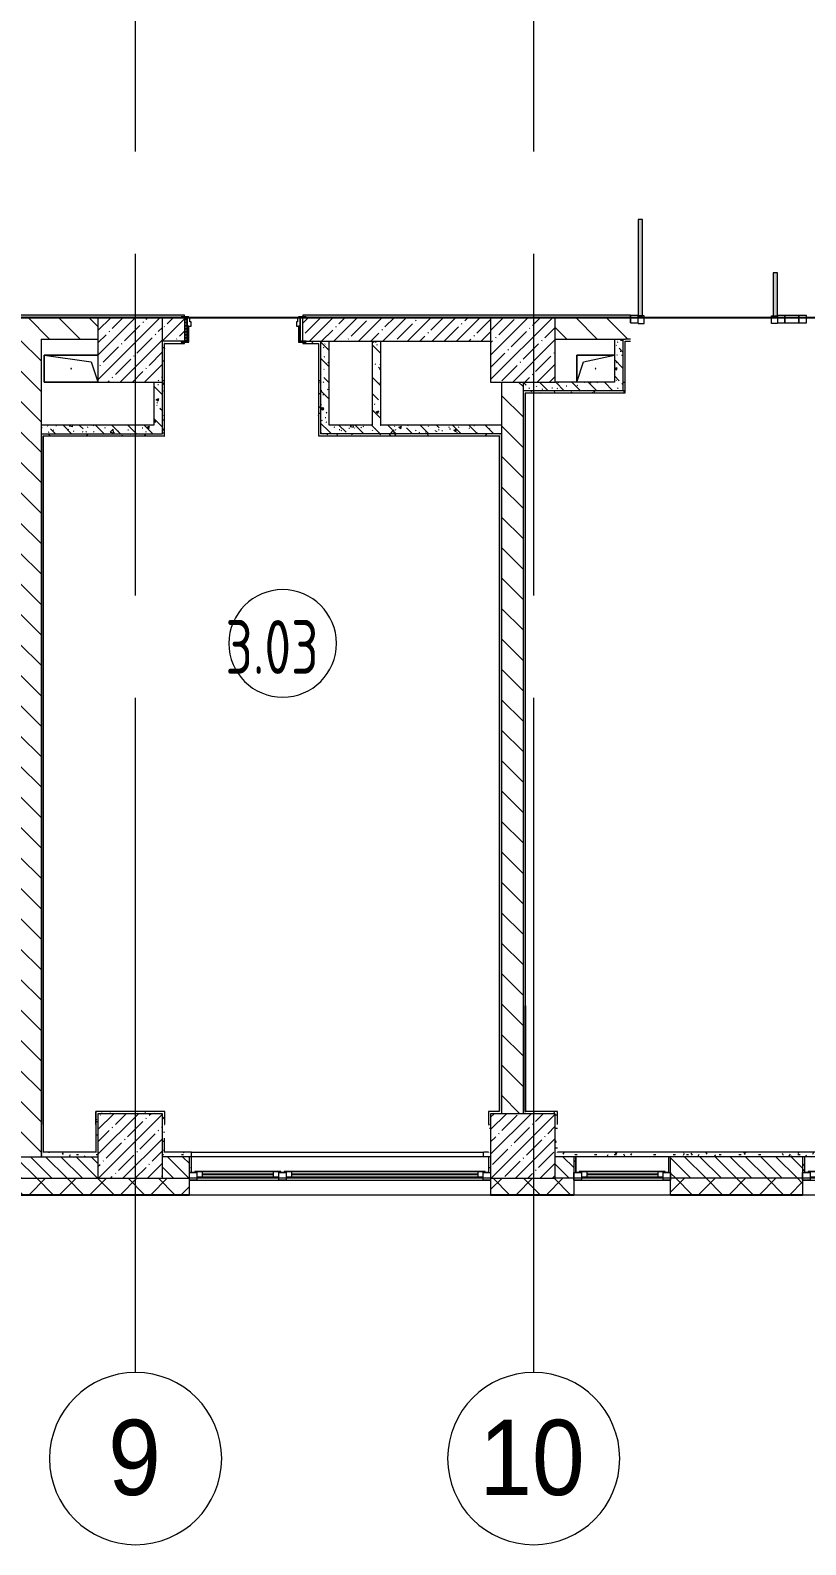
# Model space of a CAD drawing. Header units: millimetres. Extents: x -625 to 415037, y -3642 to 102118.
# Drawn here: x 314158 to 321365, y -3506 to 10570 of the extents above; entities that cross this region are included whole.
import ezdxf

# ---------------------------------------------------------------- set-up
doc = ezdxf.new("R2010")
doc.units = ezdxf.units.MM
doc.linetypes.add('Осевая', pattern=[6350, 1270, -952.5, 3175, -952.5])
for name, color, linetype, lineweight in [('A-AREA-IDEN', 7, 'Continuous', 9), ('A-DETL-GENF', 7, 'Continuous', 9), ('A-DOOR-FRAM-2', 7, 'Continuous', 5), ('A-GENM', 7, 'Continuous', 9), ('A-GLAZ', 7, 'Continuous', 9), ('A-GLAZ-1', 7, 'Continuous', 5), ('A-GLAZ-CURT', 7, 'Continuous', 9), ('A-GLAZ-CURT-2', 7, 'Continuous', 20), ('A-GLAZ-CWMG', 7, 'Continuous', 9), ('A-GLAZ-CWMG-1', 7, 'Continuous', 20), ('A-WALL', 7, 'Continuous', 5), ('I-WALL', 7, 'Continuous', 5), ('S-COLS', 7, 'Continuous', 9), ('S-COLS-1', 7, 'Continuous', 5), ('Оси', 7, 'Continuous', 9), ('Оси-1', 7, 'Continuous', 20), ('Оси-2', 7, 'Осевая', 9)]:
    doc.layers.add(name, color=color, linetype=linetype, lineweight=lineweight)
for name, color, linetype, lineweight, true_color in [('A-DOOR-1', 7, 'Continuous', 5, 0xc0c0c0), ('A-DOOR-FRAM-1', 7, 'Continuous', 5, 0xc0c0c0), ('A-WALL-1', 9, 'Continuous', 5, 0x808080), ('A-WALL-FNSH-1', 9, 'Continuous', 5, 0x808080)]:
    doc.layers.add(name, color=color, linetype=linetype, lineweight=lineweight, true_color=true_color)
doc.layers.add('A-FLOR-PATT-1', color=7, linetype='Continuous', lineweight=9, true_color=0xeef6ff, transparency=0.5)
doc.layers.get('A-DOOR-1').off()
doc.styles.add('Arial', font='arial.ttf', dxfattribs={"width": 0.9, "height": 700})
doc.styles.add('СПДС', font='ГОСТ тип А.ttf', dxfattribs={"width": 0.9})
pattern_1 = [(135, (289227.4, 1e-08), (-141.4214, -141.4214), [])]
pattern_2 = [(135, (289227.4, 1e-08), (-150.8683, -150.8683), [213.36, -35.56, 7.112, -35.56]), (135, (289227.4, 150.77), (-150.8683, -150.8683), []), (50, (289227.4, 1e-08), (255.0577, -22.3145), [26.67, -293.37]), (355, (289227.4, 1e-08), (-49.3404, 267.4791), [21.336, -234.696]), (100.451, (289248.66, -1.86), (205.7195, 245.1636), [22.666, -249.326]), (46.184, (289227.4, 71.12), (379.511, -58.86), [40.005, -440.055]), (96.636, (289259.03, 66.2), (332.3634, 346.399), [33.999, -373.989]), (351.184, (289227.4, 71.12), (332.367, 346.3953), [32.004, -352.044]), (21, (289262.96, 53.34), (212.2602, -143.1711), [26.67, -293.37]), (326, (289262.96, 53.34), (86.5224, 257.8632), [21.336, -234.696]), (71.451, (289280.65, 41.4), (298.784, 114.6901), [22.666, -249.326]), (37.5, (289227.4, 1e-08), (4.32385, 118.3775), [6.706, -225.146, 6.706, -231.546, -235.585]), (37.5, (289227.4, 1e-08), (4.32385, 118.3775), [-470.103, 6.706, -228.879]), (7.5, (289227.4, 1e-08), (93.5476, 140.2533), [6.706, -129.134, 6.706, -219.812, -89.789]), (7.5, (289227.4, 1e-08), (93.5476, 140.2533), [-362.356, 6.706, -83.083]), (327.5, (289148.1, 1e-08), (189.82734, -8.0202), [6.706, -82.194, 6.706, -270.662, -368.046]), (327.5, (289148.1, 1e-08), (189.82734, -8.0202), [-366.268, 6.706, -361.34]), (317.5, (289112.54, 1e-08), (207.3811, 35.5976), [6.706, -108.864, 6.706, -177.495, -261.366]), (317.5, (289112.54, 1e-08), (207.3811, 35.5976), [-299.771, 6.706, -254.66])]
pattern_3 = [(0, (289227.4, 1e-08), (243.84, 60.96), [20.117, -162.763, 20.117, -162.763, -975.36]), (0, (289227.4, 1e-08), (243.84, 60.96), [-365.76, 20.117, -345.643, 20.117, -162.763, -426.72]), (0, (289227.4, 1e-08), (243.84, 60.96), [-914.4, 20.117, -101.803, 20.117, -284.683]), (120, (289318.84, 30.48), (-174.71291, 180.69163), [20.117, -162.763, 20.117, -162.763, -975.36]), (120, (289318.84, 30.48), (-174.71291, 180.69163), [-365.76, 20.117, -345.643, 20.117, -162.763, -426.72]), (120, (289318.84, 30.48), (-174.71291, 180.69163), [-914.4, 20.117, -101.803, 20.117, -284.683]), (240, (289349.32, 152.4), (-69.12709, -241.65163), [20.117, -162.763, 20.117, -162.763, -975.36]), (240, (289349.32, 152.4), (-69.12709, -241.65163), [-365.76, 20.117, -345.643, 20.117, -162.763, -426.72]), (240, (289349.32, 152.4), (-69.12709, -241.65163), [-914.4, 20.117, -101.803, 20.117, -284.683])]

# ---------------------------------------------------------------- blocks, each defined once
blk = doc.blocks.new('BSC_Колонна _Прямоугольная - 600х600-23286269-Объем проектирования 3 этажа')
at = {"layer": 'S-COLS-1'}
h = blk.add_hatch(dxfattribs=at)
h.set_pattern_fill('FP_3', color=256, style=0, pattern_type=2)
h.set_pattern_definition([(45, (-29509.74, -7600), (-114.04925, 114.04925), []), (45, (-29395.7, -7600), (-114.04925, 114.04925), [201.613, -40.323, 6.706, -33.617])])
h.paths.add_polyline_path([(-300, -300), (300, -300), (300, 300), (-300, 300), (-300, -1)])
for p, q in [((300, 300), (-300, 300)), ((-300, 300), (-300, -300)), ((300, -300), (300, 300)), ((-300, -300), (300, -300))]:
    blk.add_line(p, q, dxfattribs=at)
blk = doc.blocks.new('BSC_Колонна _Прямоугольная - 600х600-V516-Объем проектирования 3 этажа')
at = {"layer": 'S-COLS-1'}
h = blk.add_hatch(dxfattribs=at)
h.set_pattern_fill('FP_9', color=256, style=0, pattern_type=2)
h.set_pattern_definition([(45, (-25860, -200), (-114.0493, 114.0493), []), (45, (-25745.95, -200), (-114.0493, 114.0493), [201.613, -40.323, 6.706, -33.617])])
h.paths.add_polyline_path([(-123, -300), (300, -300), (300, 300), (-300, 300), (-300, -300)])
for p, q in [((300, 300), (-300, 300)), ((-300, 300), (-300, -300)), ((300, -300), (300, 300)), ((-300, -300), (300, -300))]:
    blk.add_line(p, q, dxfattribs=at)
blk = doc.blocks.new('BSC_Колонна _Прямоугольная - 600х600-V517-Объем проектирования 3 этажа')
at = {"layer": 'S-COLS-1'}
h = blk.add_hatch(dxfattribs=at)
h.set_pattern_fill('FP_10', color=256, style=0, pattern_type=2)
h.set_pattern_definition([(45, (-29509.74, -200), (-114.04925, 114.04925), []), (45, (-29395.7, -200), (-114.04925, 114.04925), [201.613, -40.323, 6.706, -33.617])])
h.paths.add_polyline_path([(-300, -300), (300, -300), (300, 300), (-300, 300), (-300, -215)])
for p, q in [((300, 300), (-300, 300)), ((-300, 300), (-300, -300)), ((300, -300), (300, 300)), ((-300, -300), (300, -300))]:
    blk.add_line(p, q, dxfattribs=at)
blk = doc.blocks.new('BSC_Колонна _Прямоугольная - 600х600-V528-Объем проектирования 3 этажа')
at = {"layer": 'S-COLS-1'}
h = blk.add_hatch(dxfattribs=at)
h.set_pattern_fill('FP_28', color=256, style=0, pattern_type=2)
h.set_pattern_definition([(45, (-25860, -7600), (-114.0493, 114.0493), []), (45, (-25745.95, -7600), (-114.0493, 114.0493), [201.613, -40.323, 6.706, -33.617])])
h.paths.add_polyline_path([(-300, -300), (300, -300), (300, 300), (-300, 300), (-300, -297)])
for p, q in [((300, 300), (-300, 300)), ((-300, 300), (-300, -300)), ((300, -300), (300, 300)), ((-300, -300), (300, -300))]:
    blk.add_line(p, q, dxfattribs=at)
blk = doc.blocks.new('120_Окно_СКБ_1Ст - 120_Окно_СКБ_1Ст 900х2500_h_-22445987-Объем проектирования 3 этажа')
at = {"layer": 'A-GLAZ'}
for p, q in [((-450, -127), (-450, -57)), ((-450, -57), (-380, -57)), ((-380, -127), (-450, -127)), ((-380, -127), (-400, -127)), ((-400, -127), (-400, -137)), ((-400, -137), (400, -137)), ((400, -137), (-400, -137)), ((-380, -57), (-380, -127)), ((380, -87), (-380, -87)), ((-380, -87), (-380, -127)), ((-330, -137), (-330, -87)), ((330, -137), (330, -87)), ((380, -127), (380, -57)), ((380, -57), (450, -57)), ((380, -127), (380, -87)), ((450, -127), (380, -127)), ((400, -127), (380, -127)), ((400, -137), (400, -127)), ((450, -57), (450, -127))]:
    blk.add_line(p, q, dxfattribs=at)
at = {"layer": 'A-GLAZ-1'}
for p, q in [((450, -57), (-450, -57)), ((-430, -127), (-400, -127)), ((-330, -107), (330, -107)), ((330, -117), (-330, -117)), ((400, -127), (430, -127))]:
    blk.add_line(p, q, dxfattribs=at)
blk = doc.blocks.new('120_Окно_СКБ_2Ст - 120_Окно_СКБ_2Ст 2800х2500_створка_-22445922-Объем проектирования 3 этажа')
at = {"layer": 'A-GLAZ'}
for p, q in [((-1400, -127), (-1400, -57)), ((-1400, -57), (-1330, -57)), ((-1330, -127), (-1400, -127)), ((-1330, -127), (-1350, -127)), ((-1350, -127), (-1350, -137)), ((-1350, -137), (520, -137)), ((520, -137), (-1350, -137)), ((-1330, -57), (-1330, -127)), ((500, -87), (-1330, -87)), ((-1330, -87), (-1330, -127)), ((-1280, -137), (-1280, -87)), ((450, -137), (450, -87)), ((500, -127), (500, -57)), ((500, -57), (570, -57)), ((500, -127), (500, -87)), ((570, -127), (500, -127)), ((520, -127), (500, -127)), ((520, -137), (520, -127)), ((570, -127), (550, -127)), ((550, -127), (550, -137)), ((550, -137), (1350, -137)), ((1350, -137), (550, -137)), ((570, -57), (570, -127)), ((1330, -87), (570, -87)), ((570, -87), (570, -127)), ((620, -137), (620, -87)), ((1280, -137), (1280, -87)), ((1330, -127), (1330, -57)), ((1330, -57), (1400, -57)), ((1330, -127), (1330, -87)), ((1400, -127), (1330, -127)), ((1350, -127), (1330, -127)), ((1350, -137), (1350, -127)), ((1400, -57), (1400, -127))]:
    blk.add_line(p, q, dxfattribs=at)
at = {"layer": 'A-GLAZ-1'}
for p, q in [((1400, -57), (-1400, -57)), ((-1380, -127), (-1350, -127)), ((-1280, -107), (450, -107)), ((450, -117), (-1280, -117)), ((520, -127), (550, -127)), ((620, -107), (1280, -107)), ((1280, -117), (620, -117)), ((1350, -127), (1380, -127))]:
    blk.add_line(p, q, dxfattribs=at)
blk = doc.blocks.new('GM_Отверстие прямоугольное _в плите_ - Отверстие-21986452-Объем проектирования 3 этажа')
at = {"layer": 'A-GENM'}
for p, q in [((-175, -125), (-175, 125)), ((-175, 125), (175, 125)), ((175, 125), (-175, 125)), ((-175, 125), (-175, -125)), ((-175, -125), (-112.5, 62.5)), ((-112.5, 62.5), (175, 125))]:
    blk.add_line(p, q, dxfattribs=at)
for start, end in [(360, 180), (180, 360)]:
    blk.add_arc((0, 0), 2.5, start, end, dxfattribs=at)
blk = doc.blocks.new('GM_Отверстие прямоугольное _в плите_ - Отверстие-V621-Объем проектирования 3 этажа')
at = {"layer": 'A-GENM'}
for p, q in [((-125, -250), (-125, 249)), ((-125, 249), (-125, -250)), ((-125, -250), (-63, 187)), ((-63, 187), (123, 249)), ((125, 249), (125, -250)), ((125, -250), (125, 249)), ((125, -250), (-125, -250)), ((-125, -250), (125, -250))]:
    blk.add_line(p, q, dxfattribs=at)
for start, end in [(360, 180), (180, 360)]:
    blk.add_arc((0, 0), 2.5, start, end, dxfattribs=at)
blk = doc.blocks.new('110_Дверь_СКБ_1Ст_Внутренняя1 - Д-4_п__1100x2100h_административные помещения-32218723-Объем проектирования 3 этажа')
at = {"layer": 'A-DOOR-FRAM-2'}
h = blk.add_hatch(dxfattribs=at)
h.set_pattern_fill('FP_86', color=256, style=0, pattern_type=2)
h.set_pattern_definition([(45, (-371.384, 174.685), (-14.1421, 14.1421), []), (135, (-371.384, 174.685), (-14.1421, -14.1421), [])])
h.paths.add_polyline_path([(-513, -110), (-513, 110), (-538, 110), (-538, -110)])
at = {"layer": 'A-DOOR-FRAM-1'}
for p, q in [((-498, 118), (-568, 118)), ((-568, 118), (-568, 110)), ((-568, 110), (-498, 110)), ((-513, 110), (-538, 110)), ((-538, 110), (-538, -110)), ((-488, 110), (-513, 110)), ((-513, 110), (-513, 30)), ((-513, -110), (-513, 110)), ((-498, 110), (-513, 110)), ((-513, 110), (-513, 109)), ((-513, 109), (-498, 109)), ((-513, 30), (-478, 30)), ((-498, 30), (-513, 30)), ((-513, 30), (-513, -110)), ((-498, 110), (-498, 118)), ((-498, 109), (-498, 110)), ((-498, -110), (-498, 30)), ((-488, 70), (-488, 110)), ((-478, 70), (-488, 70)), ((-478, 30), (-478, 70)), ((512, 70), (502, 70)), ((502, 70), (502, 30)), ((502, 30), (537, 30)), ((512, 110), (512, 70)), ((537, 110), (512, 110)), ((592, 118), (522, 118)), ((522, 118), (522, 110)), ((537, 110), (522, 110)), ((522, 110), (522, 109)), ((522, 110), (592, 110)), ((522, 109), (537, 109)), ((537, 30), (522, 30)), ((522, 30), (522, -110)), ((537, 30), (537, 110)), ((562, 110), (537, 110)), ((537, 110), (537, -110)), ((537, 109), (537, 110)), ((537, -110), (537, 30)), ((562, -110), (562, 110)), ((592, 110), (592, 118)), ((-498, -110), (-568, -110)), ((-568, -110), (-568, -118)), ((-568, -118), (-498, -118)), ((-538, -110), (-513, -110)), ((-513, -110), (-498, -110)), ((-498, -118), (-498, -110)), ((522, -110), (537, -110)), ((592, -110), (522, -110)), ((522, -110), (522, -118)), ((522, -118), (592, -118)), ((537, -110), (562, -110)), ((592, -118), (592, -110))]:
    blk.add_line(p, q, dxfattribs=at)
blk = doc.blocks.new('Дверь_Витражная_остекление_ - ДВН_ДАО_Главный вход_1200 в свету-31742133-Объем проектирования 3 этажа')
at = {"layer": 'A-DETL-GENF'}
for p, q in [((-607.5, 925), (-647.5, 925)), ((-647.5, 925), (-647.5, 35)), ((-607.5, 30), (-607.5, 925)), ((647.5, 430), (607.5, 430)), ((607.5, 430), (607.5, 30)), ((647.5, 35), (647.5, 430)), ((-647.5, 30), (-607.5, 30)), ((-592.5, 30), (-647.5, 30)), ((-592.5, -40), (-592.5, 30)), ((592.5, -40), (592.5, 30)), ((592.5, 30), (647.5, 30)), ((607.5, 30), (647.5, 30)), ((-647.5, -35), (-647.5, -40)), ((-647.5, -40), (-592.5, -40)), ((647.5, -40), (592.5, -40)), ((647.5, -35), (647.5, -40))]:
    blk.add_line(p, q, dxfattribs=at)
blk = doc.blocks.new('Системная панель - Стемалит - 40мм-32257327-Объем проектирования 3 этажа')
at = {"layer": 'A-GLAZ-CURT-2'}
for p, q in [((65, 35), (-65, 35)), ((-65, 35), (-65, -35)), ((65, -35), (65, 35)), ((-65, -35), (65, -35))]:
    blk.add_line(p, q, dxfattribs=at)
blk = doc.blocks.new('Прямоугольный импост - 50 x 70 мм-31687886-Объем проектирования 3 этажа')
at = {"layer": 'A-GLAZ-CWMG-1'}
for p, q in [((-35, 35), (35, 35)), ((-35, -35), (-35, 35)), ((35, 35), (35, -35)), ((35, -35), (-35, -35))]:
    blk.add_line(p, q, dxfattribs=at)
blk = doc.blocks.new('Прямоугольный импост - 50 x 70 мм-31701779-Объем проектирования 3 этажа')
at = {"layer": 'A-GLAZ-CWMG-1'}
for p, q in [((0, 35), (-70, 35)), ((-70, 35), (-70, -35)), ((0, -35), (0, 35)), ((-70, -35), (0, -35))]:
    blk.add_line(p, q, dxfattribs=at)
blk = doc.blocks.new('Прямоугольный импост - 50 x 70 мм-31702100-Объем проектирования 3 этажа')
at = {"layer": 'A-GLAZ-CWMG-1'}
for p, q in [((-35, 35), (35, 35)), ((-35, -35), (-35, 35)), ((35, 35), (35, -35)), ((35, -35), (-35, -35))]:
    blk.add_line(p, q, dxfattribs=at)
blk = doc.blocks.new('Ось сетки - D8-29747960-Объем проектирования 3 этажа')
at = {"layer": 'Оси-1'}
for start, end in [(360, 180), (180, 360)]:
    blk.add_arc((0, 0), 4, start, end, dxfattribs=at)
blk = doc.blocks.new('Марка_Помещения - Номер-25198446-Объем проектирования 3 этажа')
at = {"layer": 'A-AREA-IDEN'}
for start, end in [(360, 180), (180, 360)]:
    blk.add_arc((0, 0), 2.5, start, end, dxfattribs=at)

msp = doc.modelspace()

# ---------------------------------------------------------------- hatches: boundary and pattern name
at = {"layer": 'A-FLOR-PATT-1'}
h = msp.add_hatch(color=256, dxfattribs=at)
h.paths.add_polyline_path([(311948, 7920), (311948, 8814), (311908, 8814), (311908, 7920)])
h.paths.add_polyline_path([(321062, 7920), (321102, 7920), (321102, 8315), (321062, 8315), (321062, 8268)])
h.paths.add_polyline_path([(302867, 7920), (302907, 7920), (302907, 8814), (302867, 8814), (302867, 7920)])
h.paths.add_polyline_path([(319847, 7920), (319847, 8810), (319807, 8810), (319807, 7920)])
h.paths.add_polyline_path([(294582, 7920), (294622, 7920), (294622, 8315), (294582, 8315), (294582, 8275)])
h.paths.add_polyline_path([(293367, 7920), (293367, 8810), (293327, 8810), (293327, 7920)])
h.paths.add_polyline_path([(327725, 8030), (327743, 8030), (327743, 8075), (326751, 8075), (326751, 8030), (327495, 8030)])
h.paths.add_polyline_path([(327474, 10020), (327743, 10020), (327743, 10065), (326751, 10065), (326751, 10020), (327329, 10020)])
h = msp.add_hatch(color=256, dxfattribs=at)
h.paths.add_polyline_path([(321062, 7915), (321102, 7915), (321102, 7920), (321062, 7920)])
h.paths.add_polyline_path([(319807, 7915), (319847, 7915), (319847, 7920), (319807, 7920)])
at = {"layer": 'A-WALL'}
h = msp.add_hatch(dxfattribs=at)
h.set_pattern_fill('FP_2', color=256, style=0, pattern_type=2)
h.set_pattern_definition([(135, (289227.4, 1e-08), (-70.71068, -70.71068), [])])
h.paths.add_polyline_path([(354546, -100), (354637, -100), (354637, 100), (354387, 100), (354387, -100), (354528, -100)])
h.paths.add_polyline_path([(341887, -100), (341887, 100), (341637, 100), (341637, -100), (341887, -100)])
h.paths.add_polyline_path([(340237, -100), (340237, 100), (339487, 100), (339487, -100), (339983, -100)])
h.paths.add_polyline_path([(343987, -100), (344737, -100), (344737, 100), (343987, 100)])
h.paths.add_polyline_path([(352937, -100), (353487, -100), (353487, 100), (352937, 100)])
h.paths.add_polyline_path([(350837, -100), (350837, 100), (350637, 100), (350637, -100)])
h.paths.add_polyline_path([(330987, -100), (330987, 100), (330367, 100), (330367, -100)])
h.paths.add_polyline_path([(332137, -100), (332137, 100), (331887, 100), (331887, -100)])
h.paths.add_polyline_path([(347037, -100), (347037, 100), (346137, 100), (346137, -100), (346510, -100)])
h.paths.add_polyline_path([(332637, -100), (333537, -100), (333537, 100), (332637, 100), (332637, 95)])
h.paths.add_polyline_path([(337137, -100), (337387, -100), (337387, 100), (337137, 100)])
h.paths.add_polyline_path([(327767, -100), (327767, 100), (327717, 100), (327717, -100)])
h.paths.add_polyline_path([(327217, -100), (327217, 100), (326650, 100), (326650, -100), (326930, -100)])
h.paths.add_polyline_path([(325197, -100), (325750, -100), (325750, 100), (325197, 100), (325197, -48)])
h.paths.add_polyline_path([(315637, -100), (315637, 100), (315387, 100), (315387, -100)])
h.paths.add_polyline_path([(308587, -100), (309937, -100), (309937, 100), (308587, 100), (308587, -14)])
h.paths.add_polyline_path([(311737, -100), (311937, -100), (311937, 100), (311737, 100), (311737, -92)])
h.paths.add_polyline_path([(319037, -100), (319210, -100), (319210, 100), (319037, 100), (319037, -70)])
h.paths.add_polyline_path([(320110, -100), (321337, -100), (321337, 100), (320110, 100), (320110, -46)])
h.paths.add_polyline_path([(323097, -100), (323097, 100), (322837, 100), (322837, -100), (322857, -100)])
h.paths.add_polyline_path([(314787, -100), (314787, 100), (314037, 100), (314037, -100)])
h.paths.add_polyline_path([(311137, -100), (311137, 100), (310837, 100), (310837, -100)])
h.paths.add_polyline_path([(304087, -100), (304837, -100), (304837, 100), (304087, 100)])
h.paths.add_polyline_path([(305887, -100), (305887, 100), (305737, 100), (305737, -100)])
h.paths.add_polyline_path([(299587, -100), (300337, -100), (300337, 100), (299587, 100)])
h.paths.add_polyline_path([(301367, -100), (301387, -100), (301387, 100), (301237, 100), (301237, -100)])
h.paths.add_polyline_path([(296472, -100), (296887, -100), (296887, 100), (296057, 100), (296057, -100)])
h = msp.add_hatch(dxfattribs=at)
h.set_pattern_fill('FP_24', color=256, style=0, pattern_type=2)
h.set_pattern_definition([(45, (289227.4, 1e-08), (-141.42136, 141.42136), []), (135, (289227.4, 1e-08), (-141.42136, -141.42136), [])])
h.paths.add_polyline_path([(343987, -250), (344737, -250), (344737, -100), (343987, -100), (343987, -118)])
h.paths.add_polyline_path([(345854, -250), (345854, -100), (345637, -100), (345637, -250)])
h.paths.add_polyline_path([(336720, -250), (337387, -250), (337387, -100), (336637, -100), (336637, -250)])
h.paths.add_polyline_path([(339487, -250), (340237, -250), (340237, -100), (339487, -100), (339487, -118)])
h.paths.add_polyline_path([(341137, -250), (341887, -250), (341887, -100), (341137, -100)])
h.paths.add_polyline_path([(332637, -250), (333537, -250), (333537, -100), (331887, -100), (331887, -250), (332369, -250)])
h.paths.add_polyline_path([(327497, -250), (328267, -250), (328267, -100), (326650, -100), (326650, -250), (327217, -250)])
h.paths.add_polyline_path([(330367, -250), (330987, -250), (330987, -100), (330367, -100), (330367, -118)])
h.paths.add_polyline_path([(322837, -250), (323097, -250), (323097, -100), (322237, -100), (322237, -250), (322579, -250)])
h.paths.add_polyline_path([(325298, -250), (325750, -250), (325750, -100), (325197, -100), (325197, -250)])
h.paths.add_polyline_path([(320110, -250), (321337, -250), (321337, -100), (320110, -100)])
h.paths.add_polyline_path([(319210, -250), (319210, -100), (318437, -100), (318437, -250), (319037, -250)])
h.paths.add_polyline_path([(311701, -250), (311937, -250), (311937, -100), (310837, -100), (310837, -250), (311137, -250)])
h.paths.add_polyline_path([(314037, -250), (315637, -250), (315637, -100), (314037, -100), (314037, -149)])
h.paths.add_polyline_path([(305737, -250), (306487, -250), (306487, -100), (305737, -100)])
h.paths.add_polyline_path([(309937, -250), (309937, -100), (308587, -100), (308587, -250)])
h.paths.add_polyline_path([(299735, -250), (300337, -250), (300337, -100), (299587, -100), (299587, -250)])
h.paths.add_polyline_path([(301387, -250), (301987, -250), (301987, -100), (301237, -100), (301237, -250)])
h.paths.add_polyline_path([(304837, -250), (304837, -100), (304087, -100), (304087, -250)])
h.paths.add_polyline_path([(296472, -250), (297487, -250), (297487, -100), (296057, -100), (296057, -250)])
h.paths.add_polyline_path([(289324, -250), (292957, -250), (292957, -100), (288967, -100), (288967, -250), (289117, -250)])
at = {"layer": 'I-WALL'}
h = msp.add_hatch(dxfattribs=at)
h.set_pattern_fill('FP_191', color=256, style=0, pattern_type=2)
h.set_pattern_definition(pattern_3)
h.paths.add_polyline_path([(327747, 7900), (327746, 7920), (322237, 7920), (322237, 7900), (327747, 7900)])
h.paths.add_polyline_path([(318887, 7900), (319737, 7900), (319737, 7920), (316692, 7920), (316692, 7908), (316722, 7908), (316722, 7900), (318437, 7900)])
h.paths.add_polyline_path([(314258, 7900), (315562, 7900), (315562, 7908), (315592, 7908), (315592, 7920), (313278, 7920), (313278, 7900), (314058, 7900)])
h.paths.add_polyline_path([(311737, 7900), (311838, 7900), (311838, 7920), (304237, 7920), (304237, 7900), (311137, 7900)])
h.paths.add_polyline_path([(302797, 7900), (302797, 7920), (295757, 7920), (295757, 7900), (302007, 7900)])
h.paths.add_polyline_path([(293257, 7900), (293257, 7920), (292512, 7920), (292512, 7908), (292567, 7908), (292567, 7900), (293209, 7900)])
h.paths.add_polyline_path([(290497, 7900), (291057, 7902), (291057, 7908), (291112, 7908), (291112, 7920), (290497, 7919), (290477, 7900)])
h.paths.add_polyline_path([(290477, 7900), (290497, 7920), (290477, 7920), (290477, 7917)])
h = msp.add_hatch(dxfattribs=at)
h.set_pattern_fill('FP_23', color=256, style=0, pattern_type=2)
h.set_pattern_definition(pattern_1)
h.paths.add_polyline_path([(314787, 7700), (314787, 7900), (313278, 7900), (313278, 7700), (314258, 7700)])
h.paths.add_polyline_path([(311838, 7700), (311838, 7900), (311747, 7900), (311747, 7700)])
h = msp.add_hatch(dxfattribs=at)
h.set_pattern_fill('FP_1', color=256, style=0, pattern_type=2)
h.set_pattern_definition([(45, (289227.4, 1e-08), (-114.04925, 114.04925), []), (45, (289341.45, 1e-08), (-114.04925, 114.04925), [201.612, -40.322, 6.706, -33.617])])
h.paths.add_polyline_path([(317109, 7680), (318437, 7680), (318437, 7900), (316692, 7900), (316692, 7680), (316987, 7680)])
h.paths.add_polyline_path([(315408, 7680), (315592, 7680), (315592, 7900), (315387, 7900), (315387, 7680), (315407, 7680)])
h = msp.add_hatch(dxfattribs=at)
h.set_pattern_fill('FP_23', color=256, style=0, pattern_type=2)
h.set_pattern_definition(pattern_1)
h.paths.add_polyline_path([(331357, 7700), (332137, 7700), (332137, 7900), (331357, 7900)])
h.paths.add_polyline_path([(325842, 7700), (327217, 7700), (327217, 7900), (325237, 7900), (325237, 7830), (324037, 7830), (324037, 7900), (322837, 7900), (322837, 7700), (325237, 7700)])
h.paths.add_polyline_path([(328287, 7700), (328857, 7700), (328857, 7900), (328267, 7900), (328267, 7700), (328277, 7700)])
h.paths.add_polyline_path([(327717, 7700), (327767, 7700), (327767, 7900), (327717, 7900)])
h.paths.add_polyline_path([(319037, 7700), (319737, 7700), (319737, 7900), (319037, 7900), (319037, 7752)])
h = msp.add_hatch(dxfattribs=at)
h.set_pattern_fill('FP_23', color=256, style=0, pattern_type=2)
h.set_pattern_definition(pattern_1)
h.paths.add_polyline_path([(314058, 100), (314258, 100), (314258, 7700), (314058, 7700), (314058, 120)])
h = msp.add_hatch(dxfattribs=at)
h.set_pattern_fill('FP_191', color=256, style=0, pattern_type=2)
h.set_pattern_definition(pattern_3)
h.paths.add_polyline_path([(315407, 6800), (315407, 7680), (315387, 7680), (315387, 6800)])
h = msp.add_hatch(dxfattribs=at)
h.set_pattern_fill('FP_191', color=256, style=0, pattern_type=2)
h.set_pattern_definition(pattern_3)
h.paths.add_polyline_path([(315408, 7660), (315592, 7660), (315592, 7672), (315562, 7672), (315562, 7680), (315407, 7680), (315408, 7674)])
h.paths.add_polyline_path([(316836, 7660), (316837, 7680), (316722, 7680), (316722, 7672), (316692, 7672), (316692, 7660), (316722, 7660)])
h = msp.add_hatch(dxfattribs=at)
h.set_pattern_fill('FP_191', color=256, style=0, pattern_type=2)
h.set_pattern_definition(pattern_3)
h.paths.add_polyline_path([(316837, 6820), (316857, 6820), (316857, 7680), (316837, 7680), (316837, 6900)])
h = msp.add_hatch(dxfattribs=at)
h.set_pattern_fill('FP_41', color=256, style=0, pattern_type=2)
h.set_pattern_definition(pattern_2)
h.paths.add_polyline_path([(316857, 6820), (316937, 6820), (316937, 7680), (316857, 7680), (316857, 7232)])
h = msp.add_hatch(dxfattribs=at)
h.set_pattern_fill('FP_41', color=256, style=0, pattern_type=2)
h.set_pattern_definition(pattern_2)
h.paths.add_polyline_path([(317417, 6900), (317417, 7680), (317337, 7680), (317337, 6900)])
h = msp.add_hatch(dxfattribs=at)
h.set_pattern_fill('FP_41', color=256, style=0, pattern_type=2)
h.set_pattern_definition(pattern_2)
h.paths.add_polyline_path([(319587, 7300), (319667, 7300), (319667, 7700), (319587, 7700), (319587, 7480)])
h = msp.add_hatch(dxfattribs=at)
h.set_pattern_fill('FP_41', color=256, style=0, pattern_type=2)
h.set_pattern_definition(pattern_2)
h.paths.add_polyline_path([(315345, 6820), (315387, 6820), (315387, 7300), (315307, 7300), (315307, 6820)])
h = msp.add_hatch(dxfattribs=at)
h.set_pattern_fill('FP_23', color=256, style=0, pattern_type=2)
h.set_pattern_definition(pattern_1)
h.paths.add_polyline_path([(318538, 500), (318738, 500), (318738, 7300), (318538, 7300), (318538, 500)])
h = msp.add_hatch(dxfattribs=at)
h.set_pattern_fill('FP_41', color=256, style=0, pattern_type=2)
h.set_pattern_definition(pattern_2)
h.paths.add_polyline_path([(318749, 7220), (319667, 7220), (319667, 7300), (318738, 7300), (318738, 7220)])
h = msp.add_hatch(dxfattribs=at)
h.set_pattern_fill('FP_191', color=256, style=0, pattern_type=2)
h.set_pattern_definition(pattern_3)
h.paths.add_polyline_path([(319037, 7200), (319677, 7200), (319677, 7220), (318738, 7220), (318738, 7200), (319028, 7200)])
h = msp.add_hatch(dxfattribs=at)
h.set_pattern_fill('FP_191', color=256, style=0, pattern_type=2)
h.set_pattern_definition(pattern_3)
h.paths.add_polyline_path([(318738, 500), (318758, 500), (318758, 7199), (318738, 7200), (318738, 520)])
h = msp.add_hatch(dxfattribs=at)
h.set_pattern_fill('FP_41', color=256, style=0, pattern_type=2)
h.set_pattern_definition(pattern_2)
h.paths.add_polyline_path([(314278, 6820), (315307, 6820), (315307, 6900), (314258, 6900), (314259, 6820), (314273, 6820)])
h = msp.add_hatch(dxfattribs=at)
h.set_pattern_fill('FP_41', color=256, style=0, pattern_type=2)
h.set_pattern_definition(pattern_2)
h.paths.add_polyline_path([(318518, 6820), (318538, 6820), (318538, 6900), (316937, 6900), (316937, 6820), (318437, 6820)])
h = msp.add_hatch(dxfattribs=at)
h.set_pattern_fill('FP_191', color=256, style=0, pattern_type=2)
h.set_pattern_definition(pattern_3)
h.paths.add_polyline_path([(314787, 6800), (315387, 6800), (315387, 6820), (314258, 6820), (314258, 6800), (314768, 6800)])
h = msp.add_hatch(dxfattribs=at)
h.set_pattern_fill('FP_191', color=256, style=0, pattern_type=2)
h.set_pattern_definition(pattern_3)
h.paths.add_polyline_path([(314258, 100), (314278, 144), (314278, 6799), (314258, 6800), (314258, 120)])
h.paths.add_polyline_path([(314278, 100), (314278, 140), (314258, 100)])
h = msp.add_hatch(dxfattribs=at)
h.set_pattern_fill('FP_191', color=256, style=0, pattern_type=2)
h.set_pattern_definition(pattern_3)
h.paths.add_polyline_path([(317187, 6800), (318517, 6800), (318517, 6820), (316837, 6820), (316837, 6800), (317140, 6800)])
h = msp.add_hatch(dxfattribs=at)
h.set_pattern_fill('FP_191', color=256, style=0, pattern_type=2)
h.set_pattern_definition(pattern_3)
h.paths.add_polyline_path([(318538, 520), (318538, 6820), (318518, 6820), (318518, 521)])
h = msp.add_hatch(dxfattribs=at)
h.set_pattern_fill('FP_191', color=256, style=0, pattern_type=2)
h.set_pattern_definition(pattern_3)
h.paths.add_polyline_path([(314787, 140), (314787, 520), (314767, 519), (314768, 141)])
h = msp.add_hatch(dxfattribs=at)
h.set_pattern_fill('FP_191', color=256, style=0, pattern_type=2)
h.set_pattern_definition(pattern_3)
h.paths.add_polyline_path([(315407, 500), (315407, 520), (314787, 520), (314787, 500), (315387, 500)])
h = msp.add_hatch(dxfattribs=at)
h.set_pattern_fill('FP_191', color=256, style=0, pattern_type=2)
h.set_pattern_definition(pattern_3)
h.paths.add_polyline_path([(315387, 100), (315407, 100), (315407, 140), (315393, 112)])
h.paths.add_polyline_path([(315387, 100), (315407, 141), (315407, 500), (315387, 500), (315387, 117)])
h = msp.add_hatch(dxfattribs=at)
h.set_pattern_fill('FP_191', color=256, style=0, pattern_type=2)
h.set_pattern_definition(pattern_3)
h.paths.add_polyline_path([(318437, 140), (318437, 520), (318417, 520), (318417, 141)])
h = msp.add_hatch(dxfattribs=at)
h.set_pattern_fill('FP_191', color=256, style=0, pattern_type=2)
h.set_pattern_definition(pattern_3)
h.paths.add_polyline_path([(319037, 500), (319057, 500), (319057, 520), (318759, 520), (318759, 500)])
h = msp.add_hatch(dxfattribs=at)
h.set_pattern_fill('FP_191', color=256, style=0, pattern_type=2)
h.set_pattern_definition(pattern_3)
h.paths.add_polyline_path([(319037, 100), (319057, 100), (319057, 140), (319045, 116)])
h.paths.add_polyline_path([(319037, 100), (319057, 141), (319057, 500), (319037, 500), (319037, 120)])
h = msp.add_hatch(dxfattribs=at)
h.set_pattern_fill('FP_191', color=256, style=0, pattern_type=2)
h.set_pattern_definition(pattern_3)
h.paths.add_polyline_path([(314279, 100), (314787, 100), (314787, 140), (314278, 140), (314278, 100)])
h = msp.add_hatch(dxfattribs=at)
h.set_pattern_fill('FP_191', color=256, style=0, pattern_type=2)
h.set_pattern_definition(pattern_3)
h.paths.add_polyline_path([(318437, 100), (318437, 140), (318367, 140), (318367, 100), (318417, 100)])
h.paths.add_polyline_path([(315407, 100), (315657, 100), (315657, 140), (315407, 140), (315407, 120)])
h = msp.add_hatch(dxfattribs=at)
h.set_pattern_fill('FP_191', color=256, style=0, pattern_type=2)
h.set_pattern_definition(pattern_3)
h.paths.add_polyline_path([(315637, -48), (315657, -48), (315657, 100), (315637, 100)])
h = msp.add_hatch(dxfattribs=at)
h.set_pattern_fill('FP_191', color=256, style=0, pattern_type=2)
h.set_pattern_definition(pattern_3)
h.paths.add_polyline_path([(318417, -48), (318437, -48), (318437, 100), (318417, 100), (318417, -38)])
h = msp.add_hatch(dxfattribs=at)
h.set_pattern_fill('FP_191', color=256, style=0, pattern_type=2)
h.set_pattern_definition(pattern_3)
h.paths.add_polyline_path([(322056, 100), (322237, 101), (322237, 140), (319057, 140), (319057, 100), (321491, 100)])
h = msp.add_hatch(dxfattribs=at)
h.set_pattern_fill('FP_191', color=256, style=0, pattern_type=2)
h.set_pattern_definition(pattern_3)
h.paths.add_polyline_path([(319230, -48), (319230, 100), (319210, 100), (319210, -48)])
h = msp.add_hatch(dxfattribs=at)
h.set_pattern_fill('FP_191', color=256, style=0, pattern_type=2)
h.set_pattern_definition(pattern_3)
h.paths.add_polyline_path([(320110, -48), (320110, 100), (320090, 100), (320090, -48)])
h = msp.add_hatch(dxfattribs=at)
h.set_pattern_fill('FP_191', color=256, style=0, pattern_type=2)
h.set_pattern_definition(pattern_3)
h.paths.add_polyline_path([(321357, -48), (321357, 100), (321337, 100), (321337, -48)])

# ---------------------------------------------------------------- linework, layer by layer
msp.add_lwpolyline([(291112, 7900), (362932, 7900)])
at = {"layer": 'A-WALL'}
for p, q in [((314258, 7700), (314258, 100)), ((315562, 7680), (315387, 7680)), ((315407, 6800), (315407, 7660)), ((315408, 7660), (315407, 7660)), ((316722, 7680), (316837, 7680)), ((316836, 7660), (316837, 7660)), ((319737, 7700), (319687, 7700)), ((319687, 7680), (319688, 7680)), ((318538, 7300), (318538, 500)), ((318758, 7199), (318758, 7200)), ((314278, 6800), (314278, 140)), ((316837, 6800), (316837, 6800)), ((318538, 6820), (316857, 6820)), ((318517, 6800), (318518, 6800)), ((318518, 521), (318518, 520)), ((318759, 520), (318758, 520)), ((314278, 100), (314787, 100)), ((315657, 100), (315387, 100)), ((319057, 100), (319037, 100)), ((311737, -100), (314787, -100)), ((315387, -100), (315637, -100)), ((319210, -100), (319037, -100)), ((321337, -100), (320110, -100)), ((314037, -250), (315637, -250)), ((314037, -253), (315637, -253)), ((318437, -258), (315637, -258)), ((318437, -250), (319210, -250)), ((318437, -253), (319210, -253)), ((320110, -258), (319210, -258)), ((320110, -250), (321337, -250)), ((320110, -253), (321337, -253)), ((322237, -258), (321337, -258))]:
    msp.add_line(p, q, dxfattribs=at)
at = {"layer": 'A-WALL-1'}
for p, q in [((313278, 7900), (314787, 7900)), ((315562, 7900), (315387, 7900)), ((315592, 7908), (315592, 7920)), ((316692, 7920), (316692, 7908)), ((318437, 7900), (316722, 7900)), ((319737, 7900), (319037, 7900)), ((319737, 7850), (319737, 7920)), ((314258, 7700), (314787, 7700)), ((315592, 7660), (315592, 7672)), ((316692, 7672), (316692, 7660)), ((316837, 7680), (318437, 7680)), ((316857, 7680), (316857, 6820)), ((316937, 6900), (316937, 7680)), ((317337, 7680), (317337, 6900)), ((317417, 6900), (317417, 7680)), ((319037, 7700), (319687, 7700)), ((319587, 7700), (319587, 7300)), ((319667, 7700), (319667, 7220)), ((315307, 7300), (315307, 6900)), ((315387, 6820), (315387, 7300)), ((318738, 7300), (318738, 500)), ((319677, 7220), (318738, 7220)), ((319587, 7300), (319037, 7300)), ((319667, 7300), (319687, 7300)), ((319677, 7200), (319677, 7220)), ((315307, 6900), (314258, 6900)), ((317337, 6900), (316937, 6900)), ((318538, 6900), (317417, 6900)), ((314258, 6820), (315387, 6820)), ((314278, 6800), (315407, 6800)), ((314768, 520), (314767, 520)), ((314767, 400), (314767, 140)), ((315407, 140), (315407, 271)), ((318417, 141), (318417, 140)), ((319057, 140), (319057, 141)), ((311757, 100), (314278, 100)), ((315637, -250), (315637, 100)), ((315657, 100), (315637, 100)), ((315657, 100), (315657, 140)), ((315657, -48), (315657, 100)), ((318367, 140), (318367, 100)), ((318437, 100), (318367, 100)), ((318417, 100), (318417, -48)), ((322237, 100), (319057, 100)), ((319210, 100), (319210, -250)), ((319230, -48), (319230, 100)), ((320090, 100), (320090, -48)), ((320110, -250), (320110, 100)), ((321337, 100), (321337, -250)), ((321357, -48), (321357, 100)), ((315637, -48), (315657, -48)), ((318417, -48), (318437, -48)), ((318437, -100), (318437, -250)), ((319210, -48), (319230, -48)), ((320090, -48), (320110, -48)), ((321337, -48), (321357, -48))]:
    msp.add_line(p, q, dxfattribs=at)
at = {"layer": 'A-WALL-FNSH-1'}
for p, q in [((315592, 7921), (313278, 7921)), ((315592, 7920), (315592, 7921)), ((319737, 7921), (316692, 7921)), ((316692, 7921), (316692, 7920)), ((319737, 7920), (319737, 7921)), ((315408, 7659), (315592, 7659)), ((315592, 7659), (315592, 7660)), ((316692, 7660), (316692, 7659)), ((316692, 7659), (316836, 7659)), ((316836, 7659), (316836, 6799)), ((319688, 7199), (319688, 7679)), ((319688, 7679), (319737, 7679)), ((319737, 7679), (319737, 7680)), ((318759, 7199), (319688, 7199)), ((318759, 7199), (318759, 1503)), ((314279, 6799), (315408, 6799)), ((314279, 400), (314279, 6799)), ((315408, 6799), (315408, 6800)), ((316836, 6799), (318517, 6799)), ((318517, 6799), (318517, 521)), ((318760, 1543), (318759, 1543)), ((318759, 1503), (318760, 1503)), ((318760, 1503), (318760, 1543)), ((314766, 521), (314766, 400)), ((315408, 521), (314766, 521)), ((314767, 400), (314767, 520)), ((315408, 400), (315408, 521)), ((318416, 521), (318416, 400)), ((318517, 521), (318416, 521)), ((319058, 521), (318760, 521)), ((319058, 400), (319058, 521)), ((314278, 400), (314279, 400)), ((314766, 400), (314767, 400)), ((315407, 400), (315408, 400)), ((318416, 400), (318417, 400)), ((319057, 400), (319058, 400)), ((314767, 141), (314278, 141)), ((315657, 141), (315407, 141)), ((315657, 140), (315657, 141)), ((318417, 141), (318374, 141)), ((318374, 141), (318374, 140)), ((322217, 141), (319057, 141)), ((315658, 100), (315657, 100)), ((315658, -48), (315658, 100)), ((318416, 100), (318416, -48)), ((319231, -48), (319231, 100)), ((320089, 100), (320089, -48)), ((321358, -48), (321358, 100)), ((315657, -48), (315658, -48)), ((318416, -48), (318417, -48)), ((319230, -48), (319231, -48)), ((320089, -48), (320090, -48)), ((321357, -48), (321358, -48)), ((314037, -258), (315637, -258)), ((315637, -258), (315637, -250)), ((318437, -250), (318437, -258)), ((318437, -258), (319210, -258)), ((319210, -258), (319210, -250)), ((320110, -250), (320110, -258)), ((320110, -258), (321337, -258)), ((321337, -258), (321337, -250))]:
    msp.add_line(p, q, dxfattribs=at)
at = {"layer": 'I-WALL'}
for p, q in [((318759, 521), (318759, 1503)), ((318760, 1503), (318760, 521)), ((318759, 521), (318760, 521)), ((315657, 141), (318374, 141)), ((318367, 100), (315657, 100)), ((318437, -100), (315637, -100)), ((320110, -100), (319210, -100)), ((322237, -100), (321337, -100))]:
    msp.add_line(p, q, dxfattribs=at)
at = {"layer": 'Оси'}
for p, q in [((315137, -1906), (315137, 3094)), ((318837, -1906), (318837, 3094))]:
    msp.add_line(p, q, dxfattribs=at)
at = {"layer": 'Оси-2'}
for p, q in [((315137, 3094), (315137, 22398)), ((318837, 3094), (318837, 22398))]:
    msp.add_line(p, q, dxfattribs=at)

# ---------------------------------------------------------------- block references
at = {"layer": 'A-AREA-IDEN', "xscale": 199.9999999999999, "yscale": 199.9999999999999, "zscale": 199.9999999999999}
msp.add_blockref('Марка_Помещения - Номер-25198446-Объем проектирования 3 этажа', (316504, 4871), dxfattribs=at)
at = {"layer": 'A-DOOR-1'}
for name, p in [('Дверь_Витражная_остекление_ - ДВН_ДАО_Главный вход_1200 в свету-31742133-Объем проектирования 3 этажа', (320455, 7885)), ('110_Дверь_СКБ_1Ст_Внутренняя1 - Д-4_п__1100x2100h_административные помещения-32218723-Объем проектирования 3 этажа', (316130, 7790))]:
    msp.add_blockref(name, p, dxfattribs=at)
at = {"layer": 'A-GENM', "rotation": 269.9999999999998}
msp.add_blockref('GM_Отверстие прямоугольное _в плите_ - Отверстие-V621-Объем проектирования 3 этажа', (314538, 7425), dxfattribs=at)
at = {"layer": 'A-GENM'}
msp.add_blockref('GM_Отверстие прямоугольное _в плите_ - Отверстие-21986452-Объем проектирования 3 этажа', (319412, 7425), dxfattribs=at)
at = {"layer": 'A-GLAZ', "color": 3, "rotation": 180}
for name, p in [('120_Окно_СКБ_2Ст - 120_Окно_СКБ_2Ст 2800х2500_створка_-22445922-Объем проектирования 3 этажа', (317037, -175)), ('120_Окно_СКБ_1Ст - 120_Окно_СКБ_1Ст 900х2500_h_-22445987-Объем проектирования 3 этажа', (319660, -175)), ('120_Окно_СКБ_1Ст - 120_Окно_СКБ_1Ст 900х2500_h_-22445987-Объем проектирования 3 этажа', (321787, -175))]:
    msp.add_blockref(name, p, dxfattribs=at)
at = {"layer": 'A-GLAZ-CURT'}
msp.add_blockref('Системная панель - Стемалит - 40мм-32257327-Объем проектирования 3 этажа', (321237, 7885), dxfattribs=at)
at = {"layer": 'A-GLAZ-CWMG', "rotation": 180}
msp.add_blockref('Прямоугольный импост - 50 x 70 мм-31701779-Объем проектирования 3 этажа', (319737, 7885), dxfattribs=at)
at = {"layer": 'A-GLAZ-CWMG', "extrusion": (0, 0, -1), "rotation": 180}
for name, p in [('Прямоугольный импост - 50 x 70 мм-31687886-Объем проектирования 3 этажа', (-321137, 7885)), ('Прямоугольный импост - 50 x 70 мм-31702100-Объем проектирования 3 этажа', (-321337, 7885))]:
    msp.add_blockref(name, p, dxfattribs=at)
at = {"layer": 'S-COLS'}
for name, p in [('BSC_Колонна _Прямоугольная - 600х600-V528-Объем проектирования 3 этажа', (315087, 7600)), ('BSC_Колонна _Прямоугольная - 600х600-23286269-Объем проектирования 3 этажа', (318737, 7600)), ('BSC_Колонна _Прямоугольная - 600х600-V516-Объем проектирования 3 этажа', (315087, 200)), ('BSC_Колонна _Прямоугольная - 600х600-V517-Объем проектирования 3 этажа', (318737, 200))]:
    msp.add_blockref(name, p, dxfattribs=at)
at = {"layer": 'Оси-1', "xscale": 199.9999999999999, "yscale": 199.9999999999999, "zscale": 199.9999999999999}
for p in [(315137, -2706), (318837, -2706)]:
    msp.add_blockref('Ось сетки - D8-29747960-Объем проектирования 3 этажа', p, dxfattribs=at)

# ---------------------------------------------------------------- texts
at = {"layer": 'A-AREA-IDEN', "insert": (315972, 5088), "char_height": 500, "width": 1327.59, "attachment_point": 1, "style": 'СПДС'}
msp.add_mtext('3.03', dxfattribs=at)
at = {"layer": 'Оси', "char_height": 700, "attachment_point": 1, "style": 'Arial'}
for s, insert, width in [('\\fArial|b0|i0|c204|p34|;\\W.9;9', (314882, -2345), 606.08), ('10', (318332, -2345), 1212.15)]:
    msp.add_mtext(s, dxfattribs=dict(at, insert=insert, width=width))

doc.saveas('drawing.dxf')
